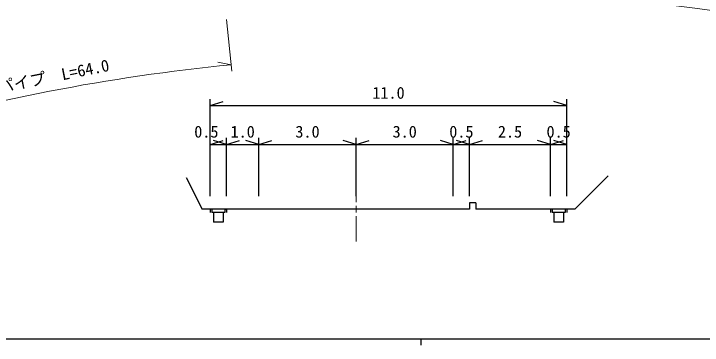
# Model space of a CAD drawing. Units: millimetres, scale not verified, with parts at other scales. Extents: x 40000 to 680000, y 20000 to 380000.
# Drawn here: x 105178 to 211412, y 204000 to 255168 of the extents above; entities that cross this region are included whole.
import ezdxf
from ezdxf.enums import TextEntityAlignment as Align

# ---------------------------------------------------------------- set-up
doc = ezdxf.new("R2010")
doc.units = ezdxf.units.MM
doc.header["$LTSCALE"] = 1000
for name, color, linetype, lineweight in [('M-BGD', 7, 'Continuous', 25), ('M-BMK', 2, 'Continuous', 13), ('M-STR-HTXT', 7, 'Continuous', 13), ('M-TTL-BAND', 7, 'Continuous', 25)]:
    doc.layers.add(name, color=color, linetype=linetype, lineweight=lineweight)
doc.styles.add('ＭＳ ゴシック', font='')
doc.styles.get('ＭＳ ゴシック').set_extended_font_data('MS Gothic')

msp = doc.modelspace()

# ---------------------------------------------------------------- linework, layer by layer
at = {"layer": 'M-BGD'}
for p, q in [((135500, 227000), (135500, 242000)), ((135500, 241000), (137500, 241600)), ((190500, 241000), (188500, 241600)), ((190500, 227000), (190500, 242000)), ((135500, 241000), (190500, 241000)), ((138000, 227000), (138000, 236000)), ((143000, 227000), (143000, 236000)), ((158000, 227000), (158000, 236000)), ((173000, 227000), (173000, 236000)), ((175500, 227000), (175500, 236000)), ((188000, 227000), (188000, 236000)), ((135500, 235000), (137500, 235600)), ((135500, 235000), (138000, 235000)), ((138000, 235000), (136000, 235600)), ((138000, 235000), (140000, 235600)), ((138000, 235000), (143000, 235000)), ((143000, 235000), (141000, 235600)), ((143000, 235000), (145000, 235600)), ((143000, 235000), (158000, 235000)), ((158000, 235000), (156000, 235600)), ((158000, 235000), (160000, 235600)), ((158000, 235000), (173000, 235000)), ((173000, 235000), (171000, 235600)), ((173000, 235000), (175000, 235600)), ((173000, 235000), (175500, 235000)), ((175500, 235000), (173500, 235600)), ((175500, 235000), (177500, 235600)), ((175500, 235000), (188000, 235000)), ((188000, 235000), (186000, 235600)), ((188000, 235000), (190000, 235600)), ((188000, 235000), (190500, 235000)), ((190500, 235000), (188500, 235600)), ((131800, 229900), (134250, 225000)), ((196875, 230125), (191750, 225000)), ((175500, 226000), (175500, 225000)), ((176500, 226000), (175500, 226000)), ((176500, 226000), (176500, 225000)), ((135500, 225000), (135500, 224500)), ((135750, 225000), (135750, 224500)), ((137750, 224500), (135750, 224500)), ((136000, 224500), (136000, 223000)), ((137500, 224500), (137500, 223000)), ((137750, 225000), (137750, 224500)), ((138000, 225000), (138000, 224500)), ((188000, 225000), (188000, 224500)), ((188250, 225000), (188250, 224500)), ((190250, 224500), (188250, 224500)), ((188500, 224500), (188500, 223000)), ((190000, 224500), (190000, 223000)), ((190250, 225000), (190250, 224500)), ((190500, 225000), (190500, 224500)), ((137500, 223000), (136000, 223000)), ((190000, 223000), (188500, 223000))]:
    msp.add_line(p, q, dxfattribs=at)
for points in [[(175500, 225000), (173000, 225000), (158000, 225000), (143000, 225000), (137750, 225000), (138000, 225000), (135750, 225000), (135500, 225000), (134250, 225000)], [(191750, 225000), (190500, 225000), (190250, 225000), (188250, 225000), (188000, 225000), (176500, 225000)]]:
    msp.add_lwpolyline(points, dxfattribs=at)
at = {"layer": 'M-BMK'}
for p, q in [((158000, 230000), (158000, 226100)), ((158000, 225500), (158000, 224500)), ((158000, 223900), (158000, 220000))]:
    msp.add_line(p, q, dxfattribs=at)
at = {"layer": 'M-STR-HTXT'}
for p, q in [((138022, 254265), (138809, 246304)), ((138711, 247299), (136661, 247699))]:
    msp.add_line(p, q, dxfattribs=at)
for radius, start, end in [(315000, 74.15429, 95.9746), (305000, 95.64366, 106.28896)]:
    msp.add_arc((168705, -56223), radius, start, end, dxfattribs=at)
at = {"layer": 'M-TTL-BAND'}
for p, q in [((40000, 205000), (579000, 205000)), ((168000, 205000), (168000, 204000))]:
    msp.add_line(p, q, dxfattribs=at)

# ---------------------------------------------------------------- texts
at = {"layer": 'M-BGD', "style": 'ＭＳ ゴシック'}
for s, p in [('11.0', (163000, 241500)), ('0.5', (134895, 235500)), ('1.0', (140500, 235500)), ('3.0', (150500, 235500)), ('3.0', (165500, 235500)), ('0.5', (174250, 235500)), ('2.5', (181750, 235500)), ('0.5', (189250, 235500))]:
    msp.add_text(s, height=1833, dxfattribs=at).set_placement(p, align=Align.BOTTOM_CENTER)
at = {"layer": 'M-STR-HTXT', "style": 'ＭＳ ゴシック'}
msp.add_text('ガードパイプ\u3000L=64.0', height=1833, rotation=11.426, dxfattribs=at).set_placement((107914, 243362), align=Align.BOTTOM_CENTER)

doc.saveas('drawing.dxf')
